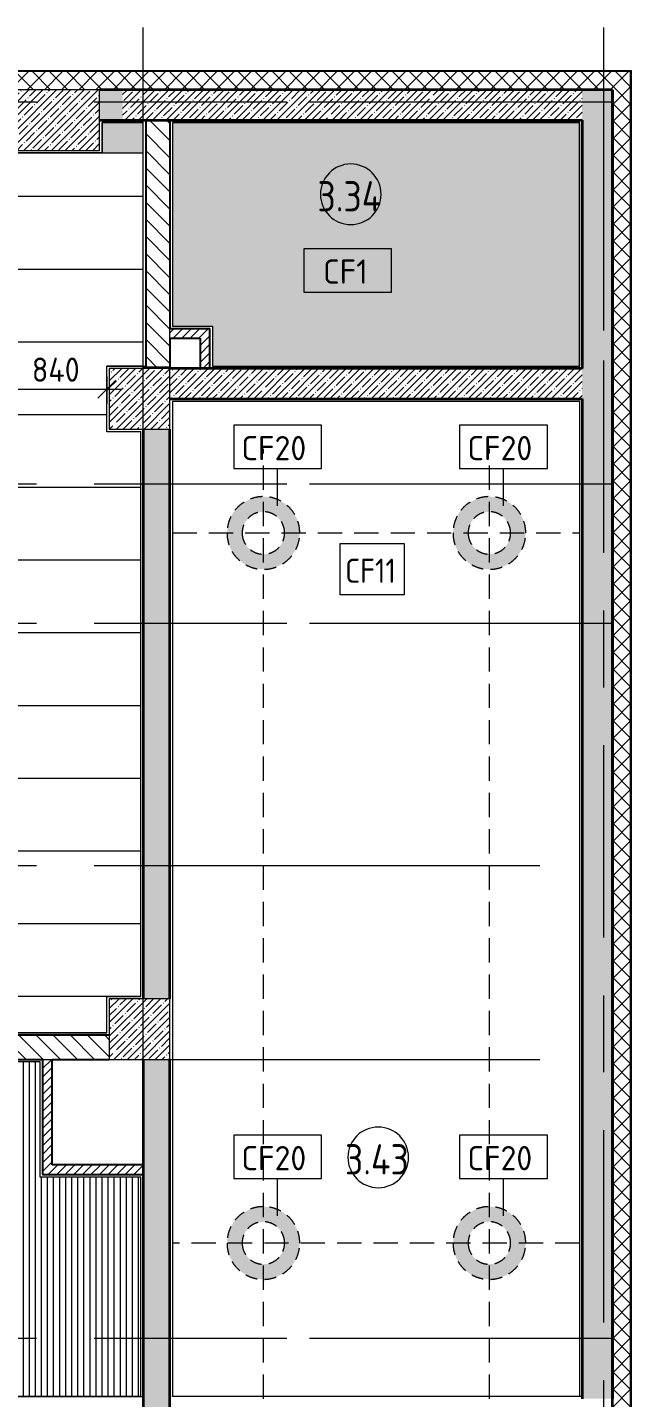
# Model space of a CAD drawing. Header units: millimetres. Extents: x 81469 to 281789, y -8553 to 29000.
# Drawn here: x 120255 to 125238, y 10610 to 21915 of the extents above; entities that cross this region are included whole.
import ezdxf

# ---------------------------------------------------------------- set-up
doc = ezdxf.new("R2010")
doc.units = ezdxf.units.MM
for name, pattern in [('200_ШТРИХ__ш1_п0_6_', [160, 100, -60]), ('ADSK_Штрих_ш2 п1', [300, 200, -100]), ('Осевая', [3175, 635, -476.25, 1587.5, -476.25])]:
    doc.linetypes.add(name, pattern=pattern)
for name, color, linetype, lineweight in [('A-ANNO-DIMS', 7, 'Continuous', 9), ('A-ANNO-DIMS-100', 7, 'Continuous', 9), ('A-AREA-IDEN', 7, 'Continuous', 9), ('A-CLNG', 7, 'Continuous', 9), ('A-CLNG-IDEN', 7, 'Continuous', 9), ('A-CLNG-PATT', 7, 'Continuous', 9), ('A-DETL-1', 7, 'ADSK_Штрих_ш2 п1', 9), ('A-DETL-MBND', 7, '200_ШТРИХ__ш1_п0_6_', 9), ('A-DETL-MBND-1', 7, 'Continuous', 9), ('A-WALL', 7, 'Continuous', 9), ('I-WALL', 7, 'Continuous', 9), ('S-COLS', 7, 'Continuous', 9), ('Оси', 7, 'Continuous', 9), ('Оси-2', 7, 'Осевая', 9)]:
    doc.layers.add(name, color=color, linetype=linetype, lineweight=lineweight)
for name, color, linetype, lineweight, true_color in [('A-WALL-1', 7, 'Continuous', 13, 0x3c3c3c), ('A-WALL-2', 7, 'Continuous', 25, 0x3c3c3c), ('A-WALL-3', 7, 'Continuous', 35, 0x3c3c3c), ('A-WALL-FNSH-1', 7, 'Continuous', 9, 0x3c3c3c), ('A-WALL-FNSH-2', 7, 'Continuous', 13, 0x3c3c3c), ('G-ANNO-TEXT-1', 7, 'Continuous', 9, 0x3c3c3c)]:
    doc.layers.add(name, color=color, linetype=linetype, lineweight=lineweight, true_color=true_color)
doc.styles.add('GOST Common', font='GOST_Common.ttf', dxfattribs={"width": 0.9, "height": 250})
doc.styles.add('GOST Common_1', font='GOST_Common.ttf', dxfattribs={"height": 200})
doc.styles.add('GOST Common_2', font='GOST_Common.ttf', dxfattribs={"width": 0.9, "height": 200})
doc.styles.add('ISOCPEUR_1', font='isocpeur.ttf', dxfattribs={"width": 0.9, "height": 200})
doc.dimstyles.new('ISO-2_0_0_9К_Средний_округл2', dxfattribs={"dimscale": 304.8, "dimtxt": 199.196235, "dimasz": 0.492126, "dimexe": 0.393701, "dimexo": 0, "dimgap": 0, "dimtad": 1, "dimdec": 0, "dimrnd": 10, "dimzin": 0, "dimdsep": 46, "dimtxsty": 'ISOCPEUR_1', "dimblk1": 'OBLIQUE', "dimblk2": 'OBLIQUE', "dimsah": 1, "dimcen": 0.09, "dimdle": 0.393701, "dimazin": 0, "dimtfac": 1, "dimtdec": 4, "dimtix": 1, "dimtmove": 0, "dimatfit": 3, "dimfxl": 1, "dimtvp": 1, "dimtolj": 1, "dimtzin": 0, "dimarcsym": 2})
pattern_1 = [(135, (0, 0), (-70.71068, -70.71068), [])]
pattern_2 = [(45, (0, 0), (-57.024626, 57.024626), []), (45, (57.025, 0), (-57.024626, 57.024626), [100.806, -20.161, 3.353, -16.808])]
pattern_3 = [(45, (0, 0), (-70.71068, 70.71068), []), (135, (0, 0), (-70.71068, -70.71068), [])]
pattern_4 = [(45, (0, 0), (-35.35534, 35.35534), [])]

# ---------------------------------------------------------------- blocks, each defined once
blk = doc.blocks.new('BSC_Колонна _Прямоугольная - 700х500-23282984-План потолков с обозначением видов отделки и геометрии 3 этажа в осях 23-33')
at = {"layer": 'S-COLS'}
h = blk.add_hatch(dxfattribs=at)
h.set_pattern_fill('FP_10', color=256, style=0, pattern_type=2)
h.set_pattern_definition([(45, (-120500, -21150), (-57.024626, 57.024626), []), (45, (-120442.975, -21150), (-57.024626, 57.024626), [100.806, -20.161, 3.353, -16.808])])
h.paths.add_polyline_path([(-350, -250), (350, -250), (350, 250), (-350, 250)])
for p, q in [((350, 250), (-350, 250)), ((-350, 250), (-350, -250)), ((350, -250), (350, 250)), ((-350, -250), (350, -250))]:
    blk.add_line(p, q, dxfattribs=at)
blk = doc.blocks.new('BSC_Колонна _Прямоугольная - 500х500-22291386-План потолков с обозначением видов отделки и геометрии 3 этажа в осях 23-33')
at = {"layer": 'S-COLS'}
h = blk.add_hatch(dxfattribs=at)
h.set_pattern_fill('FP_16', color=256, style=0, pattern_type=2)
h.set_pattern_definition([(45, (-121180, -13650), (-57.024626, 57.024626), []), (45, (-121122.975, -13650), (-57.024626, 57.024626), [100.806, -20.161, 3.353, -16.808])])
h.paths.add_polyline_path([(-250, -250), (250, -250), (250, 250), (-250, 250), (-250, -245)])
for p, q in [((250, 250), (-250, 250)), ((-250, 250), (-250, -250)), ((250, -250), (250, 250)), ((-250, -250), (250, -250))]:
    blk.add_line(p, q, dxfattribs=at)
blk = doc.blocks.new('BSC_Колонна _Прямоугольная - 500х500-V4-План потолков с обозначением видов отделки и геометрии 3 этажа в осях 23-33')
at = {"layer": 'S-COLS'}
h = blk.add_hatch(dxfattribs=at)
h.set_pattern_fill('FP_19', color=256, style=0, pattern_type=2)
h.set_pattern_definition([(45, (-121180, -18850), (-57.024626, 57.024626), []), (45, (-121122.975, -18850), (-57.024626, 57.024626), [100.806, -20.161, 3.353, -16.808])])
h.paths.add_polyline_path([(-89, -250), (250, -250), (250, 250), (-250, 250), (-250, -250)])
for p, q in [((250, 250), (-250, 250)), ((-250, 250), (-250, -250)), ((250, -250), (250, 250)), ((-250, -250), (250, -250))]:
    blk.add_line(p, q, dxfattribs=at)
blk = doc.blocks.new('Марка_Помещения - Номер-25198446-План потолков с обозначением видов отделки и геометрии 3 этажа в осях 23-33')
at = {"layer": 'A-AREA-IDEN'}
for start, end in [(360, 180), (180, 360)]:
    blk.add_arc((0, 0), 2.5, start, end, dxfattribs=at)
blk = doc.blocks.new('М_потолков - Марка_ Имя типа-25382930-План потолков с обозначением видов отделки и геометрии 3 этажа в осях 23-33')
at = {"layer": 'A-CLNG-IDEN'}
for p, q in [((3.625, 1.984375), (-3.625, 1.984375)), ((-3.625, 1.984375), (-3.625, -1.59375)), ((3.625, -1.59375), (3.625, 1.984375)), ((-3.625, -1.59375), (3.625, -1.59375))]:
    blk.add_line(p, q, dxfattribs=at)
blk = doc.blocks.new('DIMBLOCK53-План потолков с обозначением видов отделки и геометрии 3 этажа в осях 23-33')
at = {"layer": 'A-ANNO-DIMS-100'}
for p, q in [((120071, 19321), (120071, 18810)), ((120071, 18930), (120071, 19321)), ((120910, 19036), (120910, 18810)), ((120910, 18930), (120910, 19036)), ((120071, 18930), (121030, 18930))]:
    blk.add_line(p, q, dxfattribs=at)
at = {"layer": 'A-ANNO-DIMS-100', "lineweight": 20}
for p, q in [((120071, 18930), (120146, 19005)), ((120910, 18930), (120985, 19005)), ((120071, 18930), (119996, 18855)), ((120910, 18930), (120835, 18855))]:
    blk.add_line(p, q, dxfattribs=at)
at = {"layer": 'A-ANNO-DIMS-100', "color": 0, "insert": (120291, 19191), "char_height": 200, "width": 478.07, "attachment_point": 1, "line_spacing_factor": 1.149209, "style": 'ISOCPEUR_1'}
blk.add_mtext('840', dxfattribs=at)
blk = doc.blocks.new('_Oblique')
at = {"color": 0, "linetype": 'ByBlock', "lineweight": -2}
blk.add_line((-0.5, -0.5), (0.5, 0.5), dxfattribs=at)

msp = doc.modelspace()

# ---------------------------------------------------------------- hatches: boundary and pattern name
at = {"layer": 'A-CLNG-PATT'}
h = msp.add_hatch(color=256, dxfattribs=at)
h.paths.add_polyline_path([(121209, 20879), (121209, 21129), (120871, 21129), (120871, 20879)])
h.paths.add_polyline_path([(111071, 20879), (115579.4, 20879), (115579.4, 21129), (111071, 21129)])
h.paths.add_polyline_path([(116121.4, 20879), (120129.2, 20879), (120129.2, 21129), (116121.4, 21129)])
msp.add_hatch(color=256, dxfattribs=at).paths.add_polyline_path([(124678.3, 19121), (124809, 19121), (124809, 21129), (121451, 21129), (121451, 19451), (121781, 19451), (121781, 19121), (123243.3, 19121)])
h = msp.add_hatch(dxfattribs=at)
h.set_pattern_fill('FP_24', color=256, style=0, pattern_type=2)
h.set_pattern_definition([(0, (114071, 22320.96), (0, 600), []), (90, (114071, 22321), (-1200, 7e-14), [])])
h.paths.add_polyline_path([(120909, 13621), (120909, 13921), (121189, 13921), (121189, 18579), (120909, 18579), (120909, 19121), (121209, 19121), (121209, 20879), (116100.4, 20879), (116100.4, 14101), (117301.4, 14101), (117301.4, 13621), (118938.4, 13621)])
h.paths.add_polyline_path([(115579, 13621), (115579, 14101), (115600.4, 14101), (115600.4, 20879), (111071, 20879), (111071, 13621), (112844.6, 13621), (112834.9, 13657.2), (112907.4, 13657.2), (112897.7, 13621), (113271, 13621)])
h.paths.add_polyline_path([(112606.3, 13885.6), (112471, 13921.7), (112606.2, 13958)])
h.paths.add_polyline_path([(113135.8, 13885.9), (113135.7, 13958.4), (113271, 13922.2), (113198.4, 13902.7)])
h.paths.add_polyline_path([(112834.6, 14186.7), (112871, 14321.1), (112907.1, 14186.8), (112834.9, 14186.7)])
h.paths.add_polyline_path([(118870.8, 14521), (118870.8, 15121.1), (120071, 15121.1), (120071, 14521), (118938.4, 14521)])
h.paths.add_polyline_path([(116470.8, 14521), (116470.8, 15121.1), (117671, 15121.1), (117671, 14521)])
h.paths.add_polyline_path([(114070.8, 14521), (114070.8, 15121.1), (115271, 15121.1), (115271, 14521)])
h.paths.add_polyline_path([(112834.6, 14521), (111670.8, 14521), (111670.8, 15121.1), (112871, 15121.1), (112871, 14521)])
h.paths.add_polyline_path([(120071, 16921), (118870.8, 16921), (118870.8, 17521.1), (120071, 17521.1), (120071, 17514.4)])
h.paths.add_polyline_path([(117671, 16921), (116470.8, 16921), (116470.8, 17521.1), (117671, 17521.1), (117671, 17514.4)])
h.paths.add_polyline_path([(114070.8, 16921), (114070.8, 17521.1), (115271, 17521.1), (115271, 16921)])
h.paths.add_polyline_path([(112871, 16921), (111670.8, 16921), (111670.8, 17521.1), (112871, 17521.1), (112871, 17514.4)])
h.paths.add_polyline_path([(118938.4, 19321), (118870.8, 19321), (118870.8, 19921.1), (120071, 19921.1), (120071, 19321)])
h.paths.add_polyline_path([(116470.8, 19321), (116470.8, 19921.1), (117671, 19921.1), (117671, 19321)])
h.paths.add_polyline_path([(115271, 19321), (114070.8, 19321), (114070.8, 19921.1), (115271, 19921.1), (115271, 19569.2)])
h.paths.add_polyline_path([(112871, 19321), (111670.8, 19321), (111670.8, 19921.1), (112871, 19921.1), (112871, 19569.2)])
h = msp.add_hatch(dxfattribs=at)
h.set_pattern_fill('FP_29', color=256, style=0, pattern_type=2)
h.set_pattern_definition([(90, (100421, 23567.89), (-50, 3e-15), [])])
h.paths.add_polyline_path([(121189, 10621), (121189, 12429), (120359, 12429), (120359, 13379), (98721, 13379), (98721, 11730.7), (98755.1, 11603.8), (98721, 11603.7), (98721, 11341), (98983.8, 11341), (98983.7, 11375.4), (99112.4, 11341), (100830, 11341), (100830, 10621), (118938.4, 10621)])
at = {"layer": 'A-DETL-MBND-1'}
h = msp.add_hatch(color=256, dxfattribs=at)
h.paths.add_polyline_path([(122201, 17443.7), (122259.5, 17449.5), (122315.8, 17466.6), (122367.7, 17494.3), (122413.1, 17531.6), (122450.4, 17577.1), (122478.2, 17628.9), (122495.2, 17685.2), (122501, 17743.7), (122495.2, 17802.3), (122478.2, 17858.6), (122450.4, 17910.4), (122413.1, 17955.9), (122367.7, 17993.2), (122315.8, 18020.9), (122259.5, 18038), (122201, 18043.7), (122142.5, 18038), (122086.2, 18020.9), (122034.3, 17993.2), (121988.9, 17955.9), (121951.6, 17910.4), (121923.8, 17858.6), (121906.8, 17802.3), (121901, 17743.7), (121906.8, 17685.2), (121923.8, 17628.9), (121951.6, 17577.1), (121988.9, 17531.6), (122034.3, 17494.3), (122086.2, 17466.6), (122142.5, 17449.5)])
h.paths.add_polyline_path([(122201, 17568.7), (122155.7, 17574.7), (122113.5, 17592.2), (122077.3, 17620), (122049.4, 17656.2), (122032, 17698.5), (122026, 17743.7), (122032, 17789), (122049.4, 17831.2), (122077.3, 17867.5), (122113.5, 17895.3), (122155.7, 17912.8), (122201, 17918.7), (122246.3, 17912.8), (122288.5, 17895.3), (122324.7, 17867.5), (122352.6, 17831.2), (122370, 17789), (122376, 17743.7), (122370, 17698.5), (122352.6, 17656.2), (122324.7, 17620), (122288.5, 17592.2), (122246.3, 17574.7)])
h = msp.add_hatch(color=256, dxfattribs=at)
h.paths.add_polyline_path([(124065, 17443.7), (124123.5, 17449.5), (124179.8, 17466.6), (124231.7, 17494.3), (124277.1, 17531.6), (124314.4, 17577.1), (124342.2, 17628.9), (124359.2, 17685.2), (124365, 17743.7), (124359.2, 17802.3), (124342.2, 17858.6), (124314.4, 17910.4), (124277.1, 17955.9), (124231.7, 17993.2), (124179.8, 18020.9), (124123.5, 18038), (124065, 18043.7), (124006.5, 18038), (123950.2, 18020.9), (123898.3, 17993.2), (123852.9, 17955.9), (123815.6, 17910.4), (123787.8, 17858.6), (123770.8, 17802.3), (123765, 17743.7), (123770.8, 17685.2), (123787.8, 17628.9), (123815.6, 17577.1), (123852.9, 17531.6), (123898.3, 17494.3), (123950.2, 17466.6), (124006.5, 17449.5)])
h.paths.add_polyline_path([(124065, 17568.7), (124019.7, 17574.7), (123977.5, 17592.2), (123941.3, 17620), (123913.4, 17656.2), (123896, 17698.5), (123890, 17743.7), (123896, 17789), (123913.4, 17831.2), (123941.3, 17867.5), (123977.5, 17895.3), (124019.7, 17912.8), (124065, 17918.7), (124110.3, 17912.8), (124152.5, 17895.3), (124188.7, 17867.5), (124216.6, 17831.2), (124234, 17789), (124240, 17743.7), (124234, 17698.5), (124216.6, 17656.2), (124188.7, 17620), (124152.5, 17592.2), (124110.3, 17574.7)])
h = msp.add_hatch(color=256, dxfattribs=at)
h.paths.add_polyline_path([(122201, 11585.5), (122259.5, 11591.3), (122315.8, 11608.3), (122367.7, 11636.1), (122413.1, 11673.4), (122450.4, 11718.8), (122478.2, 11770.7), (122495.2, 11827), (122501, 11885.5), (122495.2, 11944), (122478.2, 12000.3), (122450.4, 12052.2), (122413.1, 12097.6), (122367.7, 12134.9), (122315.8, 12162.7), (122259.5, 12179.7), (122201, 12185.5), (122142.5, 12179.7), (122086.2, 12162.7), (122034.3, 12134.9), (121988.9, 12097.6), (121951.6, 12052.2), (121923.8, 12000.3), (121906.8, 11944), (121901, 11885.5), (121906.8, 11827), (121923.8, 11770.7), (121951.6, 11718.8), (121988.9, 11673.4), (122034.3, 11636.1), (122086.2, 11608.3), (122142.5, 11591.3)])
h.paths.add_polyline_path([(122201, 11710.5), (122155.7, 11716.5), (122113.5, 11733.9), (122077.3, 11761.8), (122049.4, 11798), (122032, 11840.2), (122026, 11885.5), (122032, 11930.8), (122049.4, 11973), (122077.3, 12009.2), (122113.5, 12037.1), (122155.7, 12054.5), (122201, 12060.5), (122246.3, 12054.5), (122288.5, 12037.1), (122324.7, 12009.2), (122352.6, 11973), (122370, 11930.8), (122376, 11885.5), (122370, 11840.2), (122352.6, 11798), (122324.7, 11761.8), (122288.5, 11733.9), (122246.3, 11716.5)])
h = msp.add_hatch(color=256, dxfattribs=at)
h.paths.add_polyline_path([(124065, 11585.5), (124123.5, 11591.3), (124179.8, 11608.3), (124231.7, 11636.1), (124277.1, 11673.4), (124314.4, 11718.8), (124342.2, 11770.7), (124359.2, 11827), (124365, 11885.5), (124359.2, 11944), (124342.2, 12000.3), (124314.4, 12052.2), (124277.1, 12097.6), (124231.7, 12134.9), (124179.8, 12162.7), (124123.5, 12179.7), (124065, 12185.5), (124006.5, 12179.7), (123950.2, 12162.7), (123898.3, 12134.9), (123852.9, 12097.6), (123815.6, 12052.2), (123787.8, 12000.3), (123770.8, 11944), (123765, 11885.5), (123770.8, 11827), (123787.8, 11770.7), (123815.6, 11718.8), (123852.9, 11673.4), (123898.3, 11636.1), (123950.2, 11608.3), (124006.5, 11591.3)])
h.paths.add_polyline_path([(124065, 11710.5), (124019.7, 11716.5), (123977.5, 11733.9), (123941.3, 11761.8), (123913.4, 11798), (123896, 11840.2), (123890, 11885.5), (123896, 11930.8), (123913.4, 11973), (123941.3, 12009.2), (123977.5, 12037.1), (124019.7, 12054.5), (124065, 12060.5), (124110.3, 12054.5), (124152.5, 12037.1), (124188.7, 12009.2), (124216.6, 11973), (124234, 11930.8), (124240, 11885.5), (124234, 11840.2), (124216.6, 11798), (124188.7, 11761.8), (124152.5, 11733.9), (124110.3, 11716.5)])
at = {"layer": 'A-WALL'}
h = msp.add_hatch(dxfattribs=at)
h.set_pattern_fill('FP_2', color=256, style=0, pattern_type=2)
h.set_pattern_definition(pattern_3)
h.paths.add_polyline_path([(125080, 21400), (125230, 21400), (125230, 21550), (96610, 21550), (96610, 21400), (124830, 21400)])
h.paths.add_polyline_path([(93310, 21400), (93310, 21550), (93290, 21550), (93290, 21400)])
h = msp.add_hatch(dxfattribs=at)
h.set_pattern_fill('FP_2', color=256, style=0, pattern_type=2)
h.set_pattern_definition(pattern_3)
h.paths.add_polyline_path([(125080, -250), (125230, -250), (125230, 21400), (125080, 21400), (125080, -100)])
at = {"layer": 'I-WALL'}
h = msp.add_hatch(dxfattribs=at)
h.set_pattern_fill('FP_1', color=256, style=0, pattern_type=2)
h.set_pattern_definition(pattern_2)
h.paths.add_polyline_path([(110350, 21150), (110350, 21400), (106050, 21400), (106050, 21150), (110328.4, 21150)])
h.paths.add_polyline_path([(121040, 21150), (121040, 21400), (120850, 21400), (120850, 21150)])
h.paths.add_polyline_path([(120150, 21150), (120150, 21400), (116100.4, 21400), (116100.4, 21150), (118938.4, 21150)])
h.paths.add_polyline_path([(105550, 21150), (105550, 21400), (100800, 21400), (100800, 21150), (104588.5, 21150)])
h.paths.add_polyline_path([(115600.4, 21150), (115600.4, 21400), (111050, 21400), (111050, 21150), (114633.4, 21150)])
h = msp.add_hatch(dxfattribs=at)
h.set_pattern_fill('FP_1', color=256, style=0, pattern_type=2)
h.set_pattern_definition(pattern_2)
h.paths.add_polyline_path([(124678.3, 21150), (124830, 21150), (124830, 21400), (121040, 21400), (121040, 21150), (121808.4, 21150)])
h = msp.add_hatch(dxfattribs=at)
h.set_pattern_fill('FP_1', color=256, style=0, pattern_type=2)
h.set_pattern_definition(pattern_2)
h.paths.add_polyline_path([(124830, 10600), (125080, 10600), (125080, 21400), (124830, 21400), (124830, 13404.9)])
h = msp.add_hatch(dxfattribs=at)
h.set_pattern_fill('FP_3', color=256, style=0, pattern_type=2)
h.set_pattern_definition(pattern_1)
h.paths.add_polyline_path([(121430, 19100), (121430, 21150), (121230, 21150), (121230, 19100)])
h = msp.add_hatch(dxfattribs=at)
h.set_pattern_fill('FP_4', color=256, style=0, pattern_type=2)
h.set_pattern_definition(pattern_4)
h.paths.add_polyline_path([(121760, 19350), (121760, 19430), (121430, 19430), (121430, 19350), (121680, 19350)])
h = msp.add_hatch(dxfattribs=at)
h.set_pattern_fill('FP_4', color=256, style=0, pattern_type=2)
h.set_pattern_definition(pattern_4)
h.paths.add_polyline_path([(121760, 19100), (121760, 19350), (121680, 19350), (121680, 19100)])
h = msp.add_hatch(dxfattribs=at)
h.set_pattern_fill('FP_1', color=256, style=0, pattern_type=2)
h.set_pattern_definition(pattern_2)
h.paths.add_polyline_path([(121210, 10380), (121430, 10380), (121430, 13400), (121210, 13400), (121210, 10400)])
h.paths.add_polyline_path([(121430, 13900), (121430, 18600), (121210, 18600), (121210, 13900), (121222, 13900)])
h.paths.add_polyline_path([(121429.6, 19100), (121430, 19100), (121430, 19110), (121210, 19110), (121210, 19100)])
h = msp.add_hatch(dxfattribs=at)
h.set_pattern_fill('FP_1', color=256, style=0, pattern_type=2)
h.set_pattern_definition(pattern_2)
h.paths.add_polyline_path([(124830, 18850), (124830, 19100), (121430, 19100), (121430, 18850), (124678.3, 18850)])
h = msp.add_hatch(dxfattribs=at)
h.set_pattern_fill('FP_3', color=256, style=0, pattern_type=2)
h.set_pattern_definition(pattern_1)
h.paths.add_polyline_path([(115600, 13400), (115600, 13600), (112892.1, 13600), (112871.2, 13522), (112850.3, 13600), (111050, 13600), (111050, 13400), (113198.4, 13400)])
h.paths.add_polyline_path([(120460, 13400), (120930, 13400), (120930, 13600), (116100, 13600), (116100, 13400), (120380, 13400)])
h.paths.add_polyline_path([(110550, 13400), (110550, 13600), (105042.5, 13600), (105021.4, 13521), (105000.1, 13600), (101100, 13600), (101100, 13400), (110328.4, 13400)])
h = msp.add_hatch(dxfattribs=at)
h.set_pattern_fill('FP_4', color=256, style=0, pattern_type=2)
h.set_pattern_definition(pattern_4)
h.paths.add_polyline_path([(120460, 12450), (120460, 13400), (120380, 13400), (120380, 12450)])
h = msp.add_hatch(dxfattribs=at)
h.set_pattern_fill('FP_4', color=256, style=0, pattern_type=2)
h.set_pattern_definition(pattern_4)
h.paths.add_polyline_path([(121210, 12450), (121210, 12530), (120460, 12530), (120460, 12450)])

# ---------------------------------------------------------------- linework, layer by layer
at = {"layer": 'A-CLNG'}
for p, q in [((121209, 21129), (120871, 21129)), ((121209, 19121), (121209, 21129)), ((124809, 21129), (121451, 21129)), ((121451, 21129), (121451, 19451)), ((124809, 19121), (124809, 21129)), ((111071, 20879), (121209, 20879)), ((121451, 19451), (121781, 19451)), ((121781, 19451), (121781, 19121)), ((121781, 19121), (124809, 19121)), ((121189, 13921), (121189, 18579)), ((120359, 13379), (98721, 13379)), ((120359, 12429), (120359, 13379)), ((121189, 12429), (120359, 12429)), ((121189, 10621), (121189, 12429)), ((100830, 10621), (121189, 10621))]:
    msp.add_line(p, q, dxfattribs=at)
at = {"layer": 'A-CLNG-IDEN'}
for p, q in [((122318.4, 17968.8), (122318.4, 18274.7)), ((124182.4, 17968.8), (124182.4, 18274.7)), ((122318.4, 12110.6), (122318.4, 12416.4)), ((124182.4, 12110.6), (124182.4, 12416.4))]:
    msp.add_line(p, q, dxfattribs=at)
at = {"layer": 'A-DETL-1'}
for p, q in [((122201, 10600), (122201, 18437.5)), ((124065, 10600), (124065, 18437.5)), ((121451, 17743.7), (124809, 17743.7)), ((124809, 11885.5), (121450, 11885.5))]:
    msp.add_line(p, q, dxfattribs=at)
at = {"layer": 'A-DETL-MBND'}
for centre, radius, start, end in [((122201, 17743.7), 300, 0, 180), ((124065, 17743.7), 300, 0, 180), ((122201, 17743.7), 175, 0, 180), ((124065, 17743.7), 175, 0, 180), ((122201, 17743.7), 300, 180, 360), ((122201, 17743.7), 175, 180, 0), ((124065, 17743.7), 300, 180, 360), ((124065, 17743.7), 175, 180, 0), ((122201, 11885.5), 300, 0, 180), ((124065, 11885.5), 300, 0, 180), ((122201, 11885.5), 175, 0, 180), ((124065, 11885.5), 175, 0, 180), ((122201, 11885.5), 300, 180, 360), ((122201, 11885.5), 175, 180, 0), ((124065, 11885.5), 300, 180, 360), ((124065, 11885.5), 175, 180, 0)]:
    msp.add_arc(centre, radius, start, end, dxfattribs=at)
at = {"layer": 'A-WALL'}
for p, q in [((125230, 21550), (96610, 21550)), ((125230, -250), (125230, 21550)), ((121430, 19350), (121430, 19430)), ((120380, 13400), (120460, 13400))]:
    msp.add_line(p, q, dxfattribs=at)
at = {"layer": 'A-WALL-1'}
msp.add_line((125080, 21400), (125080, 21400), dxfattribs=at)
at = {"layer": 'A-WALL-2'}
for p, q in [((121230, 21150), (121230, 19100)), ((121430, 21150), (121430, 19430)), ((121430, 19430), (121760, 19430)), ((121430, 19350), (121430, 19110)), ((121430, 19350), (121680, 19350)), ((121680, 19350), (121680, 19100)), ((121760, 19100), (121760, 19430)), ((120930, 13600), (117280.4, 13600)), ((116100, 13400), (120380, 13400)), ((120380, 13400), (120380, 12450)), ((120460, 12530), (120460, 13400)), ((120460, 13400), (120930, 13400)), ((120380, 12450), (121210, 12450)), ((121210, 12530), (120460, 12530))]:
    msp.add_line(p, q, dxfattribs=at)
at = {"layer": 'A-WALL-3'}
for p, q in [((125080, 21400), (120850, 21400)), ((125080, 21400), (125080, 10600)), ((125080, -100), (125080, 21400)), ((120850, 21150), (124830, 21150)), ((124830, 21150), (124830, 19100)), ((121210, 19110), (121210, 19100)), ((121210, 19110), (121430, 19110)), ((121430, 19100), (121430, 19110)), ((124830, 19100), (121430, 19100)), ((121430, 18850), (124830, 18850)), ((124830, 18850), (124830, 10600)), ((121210, 18600), (121210, 13900)), ((121430, 13900), (121430, 18600)), ((121210, 13400), (121210, 10380)), ((121430, 10380), (121430, 13400))]:
    msp.add_line(p, q, dxfattribs=at)
at = {"layer": 'A-WALL-FNSH-1'}
for p, q in [((125238, 21558), (96610, 21558)), ((125238, -258), (125238, 21558))]:
    msp.add_line(p, q, dxfattribs=at)
at = {"layer": 'A-WALL-FNSH-2'}
for p, q in [((125233, 21553), (96610, 21553)), ((125233, -253), (125233, 21553))]:
    msp.add_line(p, q, dxfattribs=at)
at = {"layer": 'G-ANNO-TEXT-1', "flags": 128}
msp.add_lwpolyline([(122835.3, 17656.4), (123361.7, 17656.4), (123361.7, 17232.4), (122835.3, 17232.4)], close=True, dxfattribs=at)
at = {"layer": 'I-WALL'}
for p, q in [((121210, 21130), (120870, 21130)), ((120870, 20879), (120870, 21130)), ((120871, 21129), (120870, 21129)), ((120871, 21129), (120871, 20879)), ((121210, 19120), (121210, 21130)), ((124810, 21130), (121450, 21130)), ((121450, 21129), (121450, 19450)), ((124810, 19121), (124810, 21129)), ((120870, 20880), (120129.2, 20880)), ((121451, 19450), (121780, 19450)), ((121780, 19450), (121780, 19120)), ((120909, 18579), (120909, 19121)), ((120909, 19121), (121209, 19121)), ((120910, 18580), (120910, 19121)), ((121210, 19120), (120910, 19120)), ((121209, 19120), (121209, 19121)), ((121210, 19110), (121210, 19120)), ((121210, 19120), (121230, 19120)), ((121781, 19120), (124810, 19120)), ((121450, 18830), (124810, 18830)), ((121450, 18829), (121450, 10620)), ((124809, 18829), (121450, 18829)), ((124809, 18830), (124809, 18829)), ((124810, 10620), (124810, 18830)), ((120909, 18580), (121190, 18580)), ((121189, 18579), (120909, 18579)), ((121189, 18579), (121189, 18580)), ((121190, 13920), (121190, 18580)), ((120909, 13621), (120909, 13921)), ((120909, 13921), (121189, 13921)), ((120910, 13620), (120910, 13920)), ((120910, 13920), (121190, 13920)), ((117300.4, 13620), (120910, 13620)), ((117301.4, 13621), (120909, 13621)), ((120360, 13380), (98721, 13380)), ((120360, 12430), (120360, 13380)), ((121190, 12430), (120360, 12430)), ((121190, 10620), (121190, 12430)), ((100829, 10620), (121210, 10620)), ((124830, 10620), (121450, 10620)), ((121451, 10621), (124809, 10621)), ((121451, 10620), (121451, 10621)), ((124809, 10620), (124809, 10621))]:
    msp.add_line(p, q, dxfattribs=at)
at = {"layer": 'Оси'}
for p, q in [((121210, 19415.1), (121210, 21915.1)), ((125010, 19415.1), (125010, 21915.1)), ((122580, 21300), (125080, 21300)), ((122580, 18150), (125080, 18150)), ((122580, 17000), (125080, 17000)), ((121980, 15000), (124480, 15000)), ((121980, 13400), (124480, 13400)), ((122580, 11100), (125080, 11100))]:
    msp.add_line(p, q, dxfattribs=at)
at = {"layer": 'Оси-2'}
for p, q in [((84769.4, 21300), (122580, 21300)), ((121210, 593.7), (121210, 19415.1)), ((125010, 593.7), (125010, 19415.1)), ((84769.4, 18150), (122580, 18150)), ((84769.4, 17000), (122580, 17000)), ((84769.4, 15000), (121980, 15000)), ((84769.4, 13400), (121980, 13400)), ((84769.4, 11100), (122580, 11100))]:
    msp.add_line(p, q, dxfattribs=at)

# ---------------------------------------------------------------- block references
at = {"layer": 'A-AREA-IDEN', "xscale": 99.99999999999993, "yscale": 99.99999999999993, "zscale": 99.99999999999993}
for p in [(122921.7, 20538.1), (123148.5, 12592)]:
    msp.add_blockref('Марка_Помещения - Номер-25198446-План потолков с обозначением видов отделки и геометрии 3 этажа в осях 23-33', p, dxfattribs=at)
at = {"layer": 'A-CLNG-IDEN', "xscale": 99.99999999999993, "yscale": 99.99999999999993, "zscale": 99.99999999999993}
for p in [(122895.7, 19890.7), (122318.4, 18434.1), (124182.4, 18434.1), (122318.4, 12575.8), (124182.4, 12575.8)]:
    msp.add_blockref('М_потолков - Марка_ Имя типа-25382930-План потолков с обозначением видов отделки и геометрии 3 этажа в осях 23-33', p, dxfattribs=at)
at = {"layer": 'S-COLS'}
for name, p in [('BSC_Колонна _Прямоугольная - 700х500-23282984-План потолков с обозначением видов отделки и геометрии 3 этажа в осях 23-33', (120500, 21150)), ('BSC_Колонна _Прямоугольная - 500х500-V4-План потолков с обозначением видов отделки и геометрии 3 этажа в осях 23-33', (121180, 18850)), ('BSC_Колонна _Прямоугольная - 500х500-22291386-План потолков с обозначением видов отделки и геометрии 3 этажа в осях 23-33', (121180, 13650))]:
    msp.add_blockref(name, p, dxfattribs=at)

# ---------------------------------------------------------------- texts
at = {"layer": 'A-AREA-IDEN', "char_height": 250, "width": 685.443, "attachment_point": 1, "style": 'GOST Common'}
for s, insert in [('3.34', (122647, 20646.7)), ('3.43', (122873.7, 12700.6))]:
    msp.add_mtext(s, dxfattribs=dict(at, insert=insert))
at = {"layer": 'A-CLNG-IDEN', "char_height": 200, "attachment_point": 1, "style": 'GOST Common_1'}
for s, insert, width in [('CF1', (122692.9, 20000.4), 472.996), ('CF20', (122019.6, 18543.8), 705.485), ('CF20', (123883.6, 18543.8), 705.485), ('CF20', (122019.6, 12685.6), 705.485), ('CF20', (123883.6, 12685.6), 705.485)]:
    msp.add_mtext(s, dxfattribs=dict(at, insert=insert, width=width))
at = {"layer": 'G-ANNO-TEXT-1', "insert": (122875.3, 17532), "char_height": 200, "width": 533.924, "attachment_point": 1, "style": 'GOST Common_2'}
msp.add_mtext('CF11', dxfattribs=at)

# ---------------------------------------------------------------- dimensions: what is measured, and where the dimension line sits
at = {"layer": 'A-ANNO-DIMS'}
dim = msp.add_linear_dim(base=(120910, 18930.1), p1=(120071, 19321), p2=(120910, 19036.2), dimstyle='ISO-2_0_0_9К_Средний_округл2', override={"dimpost": '<>', "dimfxl": 886.02009}, dxfattribs=at)
dim.commit()
dim.dimension.update_dxf_attribs({"geometry": 'DIMBLOCK53-План потолков с обозначением видов отделки и геометрии 3 этажа в осях 23-33', "text_midpoint": (120490.5, 19030.1)})

doc.saveas('drawing.dxf')
